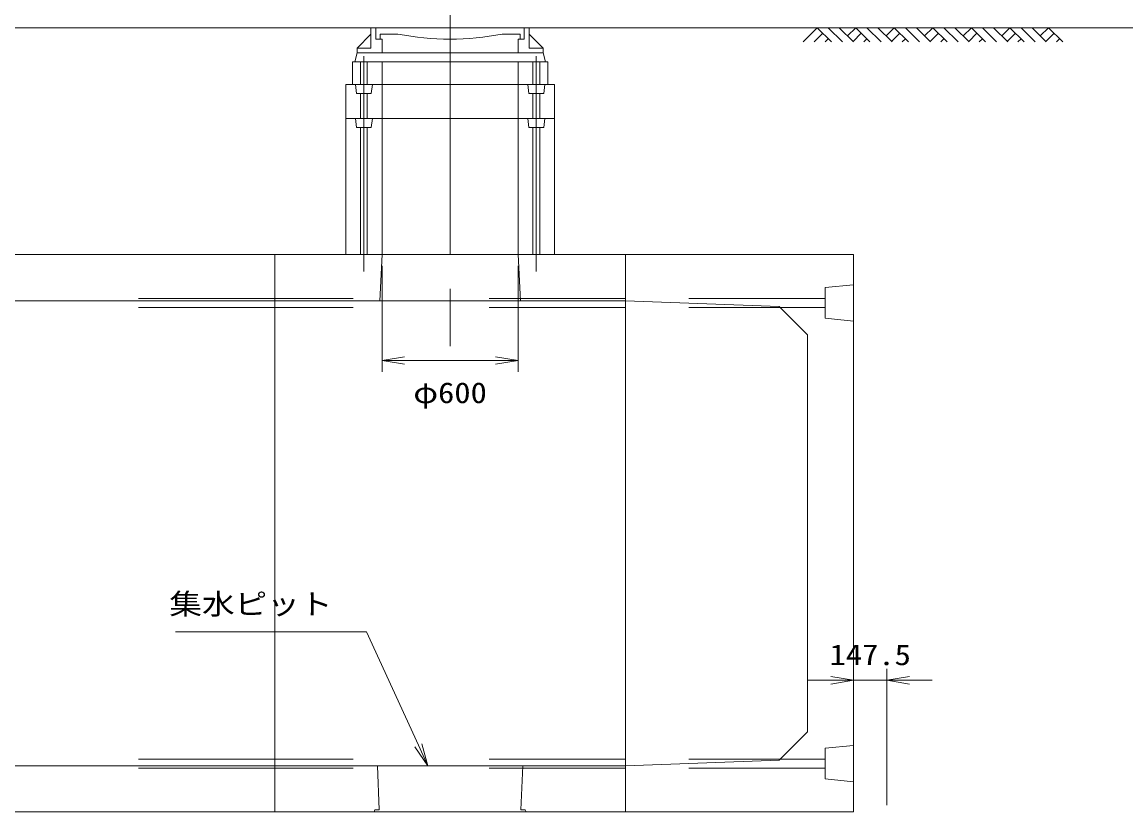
# Model space of a CAD drawing. Units: millimetres at full size; details may follow other scales. Extents: x 47000 to 89000, y 0 to 29700.
# Drawn here: x 78913 to 83778, y 21136 to 24600 of the extents above; entities that cross this region are included whole.
import ezdxf
from ezdxf.enums import TextEntityAlignment as Align

# ---------------------------------------------------------------- set-up
doc = ezdxf.new("R2010")
doc.units = ezdxf.units.MM
doc.header["$LTSCALE"] = 100
doc.linetypes.add('CHAIN', pattern=[18.5, 12, -1.5, 3.5, -1.5])
doc.linetypes.add('DASHED_SPACED', pattern=[12, 6, -6])
for name, color, linetype, lineweight in [('0_2', 4, 'Continuous', 13), ('寸法', 6, 'Continuous', 13), ('ﾊｯﾁﾝｸﾞ', 4, 'Continuous', 9)]:
    doc.layers.add(name, color=color, linetype=linetype, lineweight=lineweight)
doc.styles.add('ＭＳ ゴシック', font='')
doc.styles.get('ＭＳ ゴシック').set_extended_font_data('MS Gothic')

# ---------------------------------------------------------------- blocks, each defined once
blk = doc.blocks.new('open_arrow')
at = {"color": 0, "linetype": 'Continuous', "lineweight": -2}
blk.add_lwpolyline([(7.5, 1.25), (0, 0), (7.5, -1.25)], dxfattribs=at)

msp = doc.modelspace()

# ---------------------------------------------------------------- linework, layer by layer
at = {"layer": '0_2', "color": 2, "linetype": 'CHAIN'}
for p, q in [((80799.5, 24775), (80799.5, 23172)), ((80419.5, 24450), (80419.5, 23500)), ((81179.5, 24450), (81179.5, 23500))]:
    msp.add_line(p, q, dxfattribs=at)
at = {"layer": '0_2'}
for p, q in [((84727, 24575), (65412, 24575)), ((80450.5, 24575), (81148.5, 24575)), ((80450.5, 24485), (80450.5, 24575)), ((80472.5, 24525), (80472.5, 24575)), ((81126.5, 24525), (81126.5, 24575)), ((81148.5, 24485), (81148.5, 24575)), ((80389.5, 24485), (80450.5, 24546)), ((80472.5, 24525), (80499.5, 24525)), ((80491, 24547), (80569.5, 24547)), ((80491, 24525), (80491, 24547)), ((80499.5, 24465), (80499.5, 24525)), ((81029.5, 24547), (81108, 24547)), ((81099.5, 24525), (81126.5, 24525)), ((81099.5, 24465), (81099.5, 24525)), ((81108, 24525), (81108, 24547)), ((81148.5, 24546), (81209.5, 24485)), ((80389.5, 24465), (80389.5, 24485)), ((80389.5, 24485), (80450.5, 24485)), ((81209.5, 24485), (81148.5, 24485)), ((81209.5, 24465), (81209.5, 24485)), ((80389.5, 24465), (81209.5, 24465)), ((80389.5, 24425), (81209.5, 24425))]:
    msp.add_line(p, q, dxfattribs=at)
at = {"layer": '0_2', "linetype": 'DASHED_SPACED'}
for p, q in [((80027, 23382), (78482, 23382)), ((81572, 23382), (80027, 23382)), ((82452, 23382), (81572, 23382)), ((80027, 23342), (78482, 23342)), ((81572, 23342), (80027, 23342)), ((82452, 23342), (81572, 23342)), ((80027, 21352), (78482, 21352)), ((80027, 21312), (78482, 21312)), ((81572, 21352), (80027, 21352)), ((81572, 21312), (80027, 21312)), ((82452, 21352), (81572, 21352)), ((82452, 21312), (81572, 21312))]:
    msp.add_line(p, q, dxfattribs=at)
at = {"layer": '0_2', "color": 3}
for p, q in [((80027, 23372), (78482, 23372)), ((81572, 23372), (80027, 23372)), ((80027, 21322), (78482, 21322)), ((81572, 21322), (80027, 21322))]:
    msp.add_line(p, q, dxfattribs=at)
for points in [[(80369.5, 24325), (81229.5, 24325), (81229.5, 24425), (80369.5, 24425)], [(80499.5, 24175), (81099.5, 24175), (81099.5, 24425), (80499.5, 24425)], [(80499.5, 24325), (81099.5, 24325), (81099.5, 24425), (80499.5, 24425)], [(80339.5, 24175), (81259.5, 24175), (81259.5, 24325), (80339.5, 24325)], [(80339.5, 23575), (81259.5, 23575), (81259.5, 24175), (80339.5, 24175)], [(80499.5, 23575), (81099.5, 23575), (81099.5, 24175), (80499.5, 24175)], [(80027, 21119), (78482, 21119), (78482, 23575), (80027, 23575)], [(81572, 21119), (80027, 21119), (80027, 23575), (81572, 23575)], [(80489.5, 23372), (81109.5, 23372), (81099.5, 23575), (80499.5, 23575)], [(81572, 23575), (82577, 23575), (82577, 21119), (81572, 21119)], [(81111.7, 21128), (81131, 21128), (81134, 21119), (80465, 21119), (80468, 21128), (80487.3, 21128), (80479.5, 21322), (81119.5, 21322)]]:
    msp.add_lwpolyline(points, close=True, dxfattribs=at)
at = {"layer": '0_2'}
msp.add_lwpolyline([(80389.5, 24465), (81209.5, 24465), (81219.5, 24425), (80379.5, 24425)], close=True, dxfattribs=at)
at = {"layer": '0_2', "linetype": 'DASHED_SPACED'}
for points in [[(80434.5, 24325), (80404.5, 24325), (80404.5, 24425), (80434.5, 24425)], [(81164.5, 24325), (81194.5, 24325), (81194.5, 24425), (81164.5, 24425)], [(80452, 24285), (80387, 24285), (80382, 24325), (80457, 24325)], [(81147, 24285), (81212, 24285), (81217, 24325), (81142, 24325)], [(80434.5, 24175), (80404.5, 24175), (80404.5, 24285), (80434.5, 24285)], [(81164.5, 24175), (81194.5, 24175), (81194.5, 24285), (81164.5, 24285)], [(80452, 24135), (80387, 24135), (80382, 24175), (80457, 24175)], [(80434.5, 23575), (80404.5, 23575), (80404.5, 24135), (80434.5, 24135)], [(81147, 24135), (81212, 24135), (81217, 24175), (81142, 24175)], [(81164.5, 23575), (81194.5, 23575), (81194.5, 24135), (81164.5, 24135)], [(82577, 23282), (82452, 23294.5), (82452, 23429.5), (82577, 23442)], [(82577, 21412), (82452, 21399.5), (82452, 21264.5), (82577, 21252)]]:
    msp.add_lwpolyline(points, close=True, dxfattribs=at)
at = {"layer": '0_2', "color": 3}
for points in [[(80499.5, 24425), (81099.5, 24425), (80499.5, 24425)], [(81572, 23372), (82249, 23347), (82374, 23222), (82374, 21472), (82249, 21347), (81572, 21322)]]:
    msp.add_lwpolyline(points, dxfattribs=at)
at = {"layer": '0_2'}
msp.add_arc((80799.5, 25738.3), 1213.3, 259.0723, 280.9277, dxfattribs=at)
at = {"layer": '寸法'}
for p, q in [((80499.5, 23525), (80499.5, 23058.5)), ((81099.5, 23525), (81099.5, 23058.5)), ((80499.5, 23108.5), (81099.5, 23108.5)), ((82577, 21169), (82577, 21749)), ((82724.5, 21149), (82724.5, 21749)), ((82377, 21699), (82924.5, 21699))]:
    msp.add_line(p, q, dxfattribs=at)
msp.add_lwpolyline([(80701.2, 21322), (80659.6, 21412.9), (80431.2, 21912), (79589.5, 21912)], dxfattribs=at)
at = {"layer": 'ﾊｯﾁﾝｸﾞ'}
for p, q in [((82354.9, 24512.5), (82417.4, 24575)), ((82417.4, 24575), (82479.9, 24512.5)), ((82466.1, 24575), (82528.6, 24512.5)), ((82514.7, 24575), (82577.2, 24512.5)), ((82551, 24538.7), (82587.3, 24575)), ((82587.3, 24575), (82649.8, 24512.5)), ((82635.9, 24575), (82698.4, 24512.5)), ((82684.5, 24575), (82747, 24512.5)), ((82720.8, 24538.7), (82757.1, 24575)), ((82757.1, 24575), (82819.6, 24512.5)), ((82805.8, 24575), (82868.3, 24512.5)), ((82854.4, 24575), (82916.9, 24512.5)), ((82890.7, 24538.7), (82927, 24575)), ((82927, 24575), (82989.5, 24512.5)), ((82975.6, 24575), (83038.1, 24512.5)), ((83024.2, 24575), (83086.7, 24512.5)), ((83060.5, 24538.7), (83096.9, 24575)), ((83096.9, 24575), (83159.4, 24512.5)), ((83145.5, 24575), (83208, 24512.5)), ((83194.1, 24575), (83256.6, 24512.5)), ((83230.4, 24538.7), (83266.7, 24575)), ((83266.7, 24575), (83329.2, 24512.5)), ((83315.3, 24575), (83377.8, 24512.5)), ((83363.9, 24575), (83426.4, 24512.5)), ((83400.2, 24538.7), (83436.6, 24575)), ((83436.6, 24575), (83499.1, 24512.5)), ((82403.6, 24512.5), (82441.7, 24550.7)), ((82452.2, 24512.5), (82466.1, 24526.4)), ((82575.3, 24514.4), (82611.6, 24550.7)), ((82622, 24512.5), (82635.9, 24526.4)), ((82745.1, 24514.4), (82781.5, 24550.7)), ((82791.9, 24512.5), (82805.8, 24526.4)), ((82915, 24514.4), (82951.3, 24550.7)), ((82961.7, 24512.5), (82975.6, 24526.4)), ((83084.8, 24514.4), (83121.2, 24550.7)), ((83131.6, 24512.5), (83145.5, 24526.4)), ((83254.7, 24514.4), (83291, 24550.7)), ((83301.4, 24512.5), (83315.3, 24526.4)), ((83424.6, 24514.4), (83460.9, 24550.7)), ((83471.3, 24512.5), (83485.2, 24526.4))]:
    msp.add_line(p, q, dxfattribs=at)

# ---------------------------------------------------------------- block references
at = {"layer": '寸法', "xscale": 13.3, "yscale": 13.3}
for p in [(80499.5, 23108.5), (82724.5, 21699)]:
    msp.add_blockref('open_arrow', p, dxfattribs=at)
for p, rotation in [((81099.5, 23108.5), 180), ((82577, 21699), 180), ((80701.2, 21322), 114.6)]:
    msp.add_blockref('open_arrow', p, dxfattribs=dict(at, rotation=rotation))

# ---------------------------------------------------------------- texts
at = {"layer": '寸法', "style": 'ＭＳ ゴシック', "width": 1.15}
for s, p in [('φ600', (80799.5, 22966.3)), ('147.5', (82650.8, 21811.5))]:
    msp.add_text(s, height=91.64, dxfattribs=at).set_placement(p, align=Align.MIDDLE_CENTER)
msp.add_text('集水ピット', height=91.64, dxfattribs=at).set_placement((80281.2, 21962), align=Align.BOTTOM_RIGHT)

doc.saveas('drawing.dxf')
